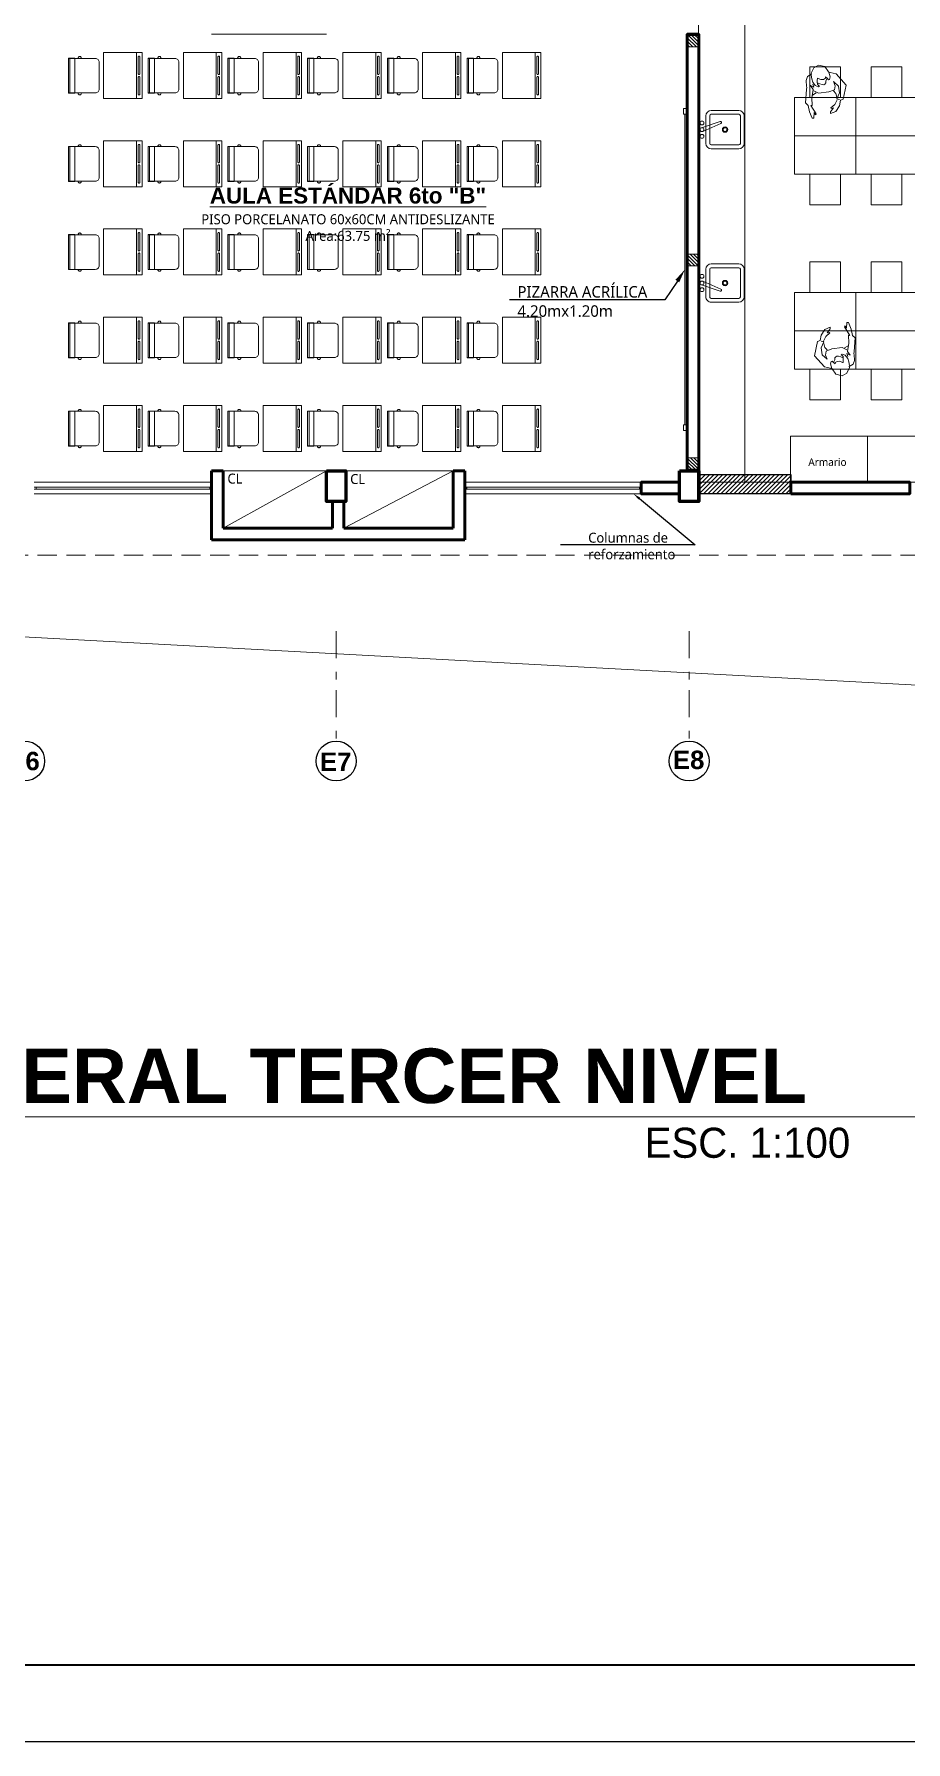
# Model space of a CAD drawing. Header units: millimetres. Extents: x 1 to 121, y 0 to 90.
# Drawn here: x 88.9 to 100.26, y -0.05 to 22.21 of the extents above; entities that cross this region are included whole.
import ezdxf
from ezdxf import colors
from ezdxf.entities.mleader import LeaderData, LeaderLine
from ezdxf.math import Vec2, Vec3

# ---------------------------------------------------------------- set-up
doc = ezdxf.new("R2010")
doc.units = ezdxf.units.MM
doc.linetypes.add('DASHED2', pattern=[0.375, 0.25, -0.125])
doc.linetypes.add('Dot & Dashed', pattern=[0.670278, 0.352778, -0.176389, 0, -0.141111])
doc.layers.add('01', color=7, linetype='Continuous', lineweight=5, true_color=0xcc6600)
doc.layers.add('Mobiliario', color=7, linetype='Continuous', lineweight=0, true_color=0x7f7f7f)
for name, color, linetype, lineweight in [('COLUMNAS 50', 32, 'Continuous', 70), ('COLUMNAS REFOR.', 40, 'Continuous', 25), ('COLUMNETASSS', 211, 'Continuous', 20), ('cotas', 7, 'Continuous', 5), ('Cotas varias El', 253, 'Continuous', 13), ('Equipamiento SR', 23, 'Continuous', 0), ('GRAFO 0 BLANCO', 7, 'Continuous', 0), ('GRAFO 4', 7, 'Continuous', 30), ('GRAFO00', 7, 'Continuous', 0), ('letras sr', 7, 'Continuous', 5), ('MOBILIARIO_Pen_No__1', 7, 'Continuous', 13), ('Muebles', 252, 'Continuous', 0), ('Muros el', 144, 'Continuous', 60), ('PERSONAS', 8, 'Continuous', 0), ('TEXTO 1', 7, 'Continuous', 15), ('TEXTOS-SUBTITULO', 7, 'Continuous', 30), ('Vanos', 140, 'Continuous', 5)]:
    doc.layers.add(name, color=color, linetype=linetype, lineweight=lineweight)
doc.layers.add('perimetroooo', color=3, linetype='Continuous')
doc.styles.add('Generales', font='trebuc.ttf', dxfattribs={"height": 0.1})
doc.styles.add('GENERATED_STYLE_1', font='arialbd.ttf')
doc.styles.add('LICHA', font='bgothm.ttf')
doc.styles.add('Santa Rosa 1 50', font='trebuc.ttf')
doc.styles.add('TURBO_BASS', font='swisseb.ttf')

# ---------------------------------------------------------------- blocks, each defined once
blk = doc.blocks.new('School Desk 2')
at = {"layer": 'Equipamiento SR', "linetype": 'Continuous'}
for p, q in [((-0.241, 0.228), (-0.259, 0.228)), ((-0.259, 0.228), (-0.259, -0.228)), ((-0.177, 0.228), (-0.241, 0.228)), ((-0.241, 0.228), (-0.241, -0.228)), ((-0.177, 0.228), (-0.177, -0.228)), ((-0.132, 0.231), (-0.133, 0.228)), ((-0.131, 0.236), (-0.132, 0.231)), ((-0.129, 0.239), (-0.131, 0.236)), ((-0.127, 0.243), (-0.129, 0.239)), ((-0.124, 0.246), (-0.127, 0.243)), ((-0.12, 0.248), (-0.124, 0.246)), ((-0.117, 0.249), (-0.12, 0.248)), ((-0.113, 0.25), (-0.117, 0.249)), ((-0.109, 0.25), (-0.113, 0.25)), ((-0.106, 0.249), (-0.109, 0.25)), ((-0.102, 0.248), (-0.106, 0.249)), ((-0.099, 0.246), (-0.102, 0.248)), ((-0.096, 0.243), (-0.099, 0.246)), ((-0.093, 0.239), (-0.096, 0.243)), ((-0.092, 0.238), (-0.093, 0.239)), ((-0.088, 0.228), (-0.092, 0.238)), ((0.2, 0.302), (0.7, 0.302)), ((0.2, -0.298), (0.2, 0.302)), ((0.629, 0.302), (0.629, -0.298)), ((0.651, 0.246), (0.652, 0.248)), ((0.651, 0.243), (0.651, 0.246)), ((0.651, 0.242), (0.651, 0.243)), ((0.651, 0.027), (0.651, 0.242)), ((0.652, 0.248), (0.653, 0.25)), ((0.653, 0.25), (0.654, 0.251)), ((0.654, 0.251), (0.655, 0.253)), ((0.655, 0.253), (0.657, 0.254)), ((0.657, 0.254), (0.659, 0.255)), ((0.659, 0.255), (0.661, 0.255)), ((0.661, 0.255), (0.663, 0.255)), ((0.663, 0.255), (0.664, 0.255)), ((0.664, 0.255), (0.666, 0.254)), ((0.666, 0.254), (0.668, 0.253)), ((0.668, 0.253), (0.669, 0.251)), ((0.669, 0.251), (0.67, 0.25)), ((0.67, 0.25), (0.671, 0.248)), ((0.671, 0.248), (0.672, 0.246)), ((0.672, 0.246), (0.672, 0.243)), ((0.672, 0.243), (0.672, 0.242)), ((0.672, 0.242), (0.672, 0.027)), ((0.7, 0.302), (0.7, -0.298)), ((0.7, -0.226), (0.7, 0.23)), ((0.651, 0.026), (0.651, 0.027)), ((0.651, 0.024), (0.651, 0.026)), ((0.652, 0.022), (0.651, 0.024)), ((0.653, 0.02), (0.652, 0.022)), ((0.654, 0.018), (0.653, 0.02)), ((0.655, 0.017), (0.654, 0.018)), ((0.657, 0.016), (0.655, 0.017)), ((0.659, 0.015), (0.657, 0.016)), ((0.661, 0.014), (0.659, 0.015)), ((0.663, 0.014), (0.661, 0.014)), ((0.664, 0.015), (0.663, 0.014)), ((0.666, 0.016), (0.664, 0.015)), ((0.668, 0.017), (0.666, 0.016)), ((0.669, 0.018), (0.668, 0.017)), ((0.67, 0.02), (0.669, 0.018)), ((0.671, 0.022), (0.67, 0.02)), ((0.672, 0.024), (0.671, 0.022)), ((0.672, 0.027), (0.672, 0.026)), ((0.672, 0.026), (0.672, 0.024)), ((0.651, -0.02), (0.652, -0.018)), ((0.651, -0.023), (0.651, -0.02)), ((0.651, -0.024), (0.651, -0.023)), ((0.651, -0.239), (0.651, -0.024)), ((0.652, -0.018), (0.653, -0.016)), ((0.653, -0.016), (0.654, -0.015)), ((0.654, -0.015), (0.655, -0.013)), ((0.655, -0.013), (0.657, -0.012)), ((0.657, -0.012), (0.659, -0.011)), ((0.659, -0.011), (0.661, -0.011)), ((0.661, -0.011), (0.663, -0.011)), ((0.663, -0.011), (0.664, -0.011)), ((0.664, -0.011), (0.666, -0.012)), ((0.666, -0.012), (0.668, -0.013)), ((0.668, -0.013), (0.669, -0.015)), ((0.669, -0.015), (0.67, -0.016)), ((0.67, -0.016), (0.671, -0.018)), ((0.671, -0.018), (0.672, -0.02)), ((0.672, -0.02), (0.672, -0.023)), ((0.672, -0.023), (0.672, -0.024)), ((0.672, -0.024), (0.672, -0.239)), ((-0.241, -0.228), (-0.259, -0.228)), ((-0.177, -0.228), (-0.241, -0.228)), ((-0.133, -0.228), (-0.132, -0.231)), ((-0.132, -0.231), (-0.131, -0.236)), ((-0.131, -0.236), (-0.129, -0.239)), ((-0.129, -0.239), (-0.127, -0.243)), ((-0.127, -0.243), (-0.124, -0.246)), ((-0.124, -0.246), (-0.12, -0.248)), ((-0.12, -0.248), (-0.117, -0.249)), ((-0.117, -0.249), (-0.113, -0.25)), ((-0.113, -0.25), (-0.109, -0.25)), ((-0.109, -0.25), (-0.106, -0.249)), ((-0.106, -0.249), (-0.102, -0.248)), ((-0.102, -0.248), (-0.099, -0.246)), ((-0.099, -0.246), (-0.096, -0.243)), ((-0.096, -0.243), (-0.093, -0.239)), ((-0.093, -0.239), (-0.092, -0.238)), ((-0.092, -0.238), (-0.088, -0.228)), ((0.7, -0.298), (0.2, -0.298)), ((0.629, -0.283), (0.629, -0.283)), ((0.651, -0.24), (0.651, -0.239)), ((0.651, -0.242), (0.651, -0.24)), ((0.652, -0.244), (0.651, -0.242)), ((0.653, -0.246), (0.652, -0.244)), ((0.654, -0.248), (0.653, -0.246)), ((0.655, -0.249), (0.654, -0.248)), ((0.657, -0.25), (0.655, -0.249)), ((0.659, -0.251), (0.657, -0.25)), ((0.661, -0.252), (0.659, -0.251)), ((0.663, -0.252), (0.661, -0.252)), ((0.664, -0.251), (0.663, -0.252)), ((0.666, -0.25), (0.664, -0.251)), ((0.668, -0.249), (0.666, -0.25)), ((0.669, -0.248), (0.668, -0.249)), ((0.67, -0.246), (0.669, -0.248)), ((0.671, -0.244), (0.67, -0.246)), ((0.672, -0.242), (0.671, -0.244)), ((0.672, -0.239), (0.672, -0.24)), ((0.672, -0.24), (0.672, -0.242))]:
    blk.add_line(p, q, dxfattribs=at)
blk.add_lwpolyline([(-0.259, 0.225), (0.091, 0.225, -0.414214), (0.141, 0.175), (0.141, -0.175, -0.414214), (0.091, -0.225), (-0.259, -0.225), (-0.259, 0.225)], format="xyb", dxfattribs=at)
blk = doc.blocks.new('Picture 18')
at = {"layer": 'Equipamiento SR', "linetype": 'Continuous'}
for p, q in [((0.075, 0), (0, 0)), ((0, 0), (0, -0.05)), ((4.125, 0), (0.075, 0)), ((0.075, 0), (0.075, -0.03)), ((0.075, -0.05), (0.075, 0)), ((4.125, -0.03), (4.125, 0)), ((4.2, 0), (4.125, 0)), ((4.125, 0), (4.125, -0.05)), ((4.2, -0.05), (4.2, 0)), ((0, -0.05), (0.075, -0.05)), ((0.075, -0.03), (4.125, -0.03)), ((4.125, -0.05), (4.2, -0.05))]:
    blk.add_line(p, q, dxfattribs=at)
blk = doc.blocks.new('Tarja-p10')
for p, q in [((-0.25, 0.555), (-0.25, 0.195)), ((-0.2, 0.555), (-0.2, 0.195)), ((-0.18, 0.625), (0.18, 0.625)), ((-0.18, 0.575), (0.18, 0.575)), ((0.2, 0.555), (0.2, 0.195)), ((0.25, 0.555), (0.25, 0.195)), ((0.079, 0.322), (-0.023, 0.085)), ((0.106, 0.312), (0.024, 0.067)), ((-0.18, 0.175), (0.18, 0.175)), ((-0.18, 0.125), (0.18, 0.125))]:
    blk.add_line(p, q)
for centre, radius in [((0, 0.375), 0.035), ((0, 0.375), 0.025), ((-0.088, 0.075), 0.025), ((0, 0.075), 0.025), ((0.087, 0.075), 0.025)]:
    blk.add_circle(centre, radius)
for centre, radius, start, end in [((-0.18, 0.555), 0.07, 90, 180), ((-0.18, 0.555), 0.02, 90, 180), ((0.18, 0.555), 0.07, 360, 90), ((0.18, 0.555), 0.02, 360, 90), ((0.092, 0.316), 0.0147, 341.3579, 156.779), ((-0.18, 0.195), 0.07, 180, 270), ((-0.18, 0.195), 0.02, 180, 270), ((0.18, 0.195), 0.07, 270, 360), ((0.18, 0.195), 0.02, 270, 360), ((0.18, 0.195), 0.02, 270, 360), ((0.18, 0.195), 0.02, 270, 360)]:
    blk.add_arc(centre, radius, start, end)
blk = doc.blocks.new('A$C196F1E11')
at = {"layer": '01', "lineweight": 5}
h = blk.add_hatch(dxfattribs=at)
h.set_pattern_fill('ANSI31', scale=0.01, angle=-90)
h.set_pattern_definition([(315, (-134.044812, -149.728227), (0.0224506403, 0.0224506403), [])])
h.paths.add_polyline_path([(0, 0.15), (0, 0), (0.15, 0), (0.15, 0.15)])
at = {"layer": 'COLUMNETASSS', "color": 7, "lineweight": 5}
blk.add_lwpolyline([(0, 0.15), (0, 0), (0.15, 0), (0.15, 0.15)], close=True, dxfattribs=at)
blk = doc.blocks.new('A$C68045C5F')
at = {"color": 0, "linetype": 'ByBlock'}
for p, q in [((0.366, 0.171), (0.336, 0.108)), ((0.362, 0.14), (0.39, 0.092))]:
    blk.add_line(p, q, dxfattribs=at)
for points in [[(0.249, 0.097), (0.289, 0.109), (0.266, 0.064), (0.317, 0.101), (0.425, 0.083), (0.528, 0.087), (0.526, 0.071), (0.637, 0.138), (0.65, 0.132), (0.62, 0.112), (0.692, 0.107), (0.693, 0.088), (0.608, 0.051), (0.525, 0.036), (0.493, 0), (0.317, 0.014), (0.286, 0.016), (0.278, 0.012), (0.199, 0.008), (0.15, 0.025), (0.119, 0.078), (0.106, 0.074), (0.035, 0.109), (0, 0.171), (0.018, 0.251), (0.088, 0.299), (0.097, 0.321), (0.115, 0.398), (0.26, 0.529), (0.444, 0.489), (0.459, 0.458), (0.53, 0.441), (0.604, 0.396), (0.633, 0.324), (0.609, 0.327), (0.557, 0.365), (0.565, 0.335), (0.559, 0.328), (0.513, 0.384), (0.451, 0.413)], [(0.094, 0.306), (0.155, 0.32), (0.186, 0.312), (0.191, 0.298), (0.176, 0.285), (0.153, 0.259), (0.171, 0.259), (0.186, 0.236), (0.189, 0.2), (0.173, 0.165), (0.171, 0.156), (0.2, 0.154), (0.221, 0.154), (0.25, 0.157), (0.265, 0.169), (0.272, 0.181), (0.282, 0.171), (0.268, 0.128), (0.224, 0.095), (0.179, 0.081), (0.133, 0.074)], [(0.179, 0.277), (0.209, 0.266), (0.231, 0.263), (0.247, 0.253), (0.256, 0.239), (0.255, 0.215), (0.246, 0.186), (0.232, 0.154)], [(0.366, 0.171), (0.349, 0.304), (0.322, 0.377), (0.269, 0.388), (0.216, 0.365), (0.274, 0.432), (0.362, 0.441), (0.441, 0.41), (0.45, 0.441)], [(0.336, 0.363), (0.369, 0.394), (0.419, 0.409)]]:
    blk.add_lwpolyline(points, dxfattribs=at)
blk = doc.blocks.new('A$C0D2F7E52')
at = {"rotation": 270}
blk.add_blockref('A$C68045C5F', (0, 0.693), dxfattribs=at)

msp = doc.modelspace()

# ---------------------------------------------------------------- hatches: boundary and pattern name
at = {"layer": 'Muebles'}
h = msp.add_hatch(dxfattribs=at)
h.set_pattern_fill('ANSI31', color=256, scale=0.32, angle=180)
h.set_pattern_definition([(225, (45.11708, -34.07553), (0.028284271, -0.028284271), [])])
h.paths.add_polyline_path([(97.559, 16.473), (98.759, 16.473), (98.759, 16.223), (97.559, 16.223)])

# ---------------------------------------------------------------- linework, layer by layer
at = {"color": 7}
msp.add_lwpolyline([(0.76, 89.953), (120.76, 89.953), (120.76, -0.047), (0.76, -0.047), (0.76, 89.953)], dxfattribs=at)
at = {"color": 7, "lineweight": 40}
msp.add_lwpolyline([(1.76, 88.953), (119.76, 88.953), (119.76, 0.953), (1.76, 0.953)], close=True, dxfattribs=at)
at = {"layer": 'COLUMNAS 50', "linetype": 'Continuous'}
for points in [[(92.708, 16.522), (92.958, 16.522), (92.958, 16.122), (92.708, 16.122), (92.708, 16.522)], [(97.308, 16.522), (97.558, 16.522), (97.558, 16.122), (97.308, 16.122), (97.308, 16.522)], [(97.309, 16.522), (97.559, 16.522), (97.559, 16.122), (97.309, 16.122), (97.309, 16.522)]]:
    msp.add_lwpolyline(points, dxfattribs=at)
at = {"layer": 'COLUMNAS REFOR.', "lineweight": 30}
msp.add_lwpolyline([(97.559, 16.473), (98.759, 16.473), (98.759, 16.223), (97.559, 16.223)], close=True, dxfattribs=at)
at = {"layer": 'cotas', "color": 7}
msp.add_line((79.19, 8.099), (102.555, 8.099), dxfattribs=at)
at = {"layer": 'Cotas varias El', "linetype": 'Dot & Dashed'}
for p, q in [((92.833, 14.431), (92.833, 12.998)), ((97.434, 14.431), (97.434, 12.998))]:
    msp.add_line(p, q, dxfattribs=at)
at = {"layer": 'Cotas varias El'}
msp.add_lwpolyline([(107.091, 22.466), (107.091, 21.516), (107.192, 21.516), (107.193, 17.222), (107.091, 17.222), (107.091, 16.372), (103.259, 16.371), (103.259, 16.522), (103.009, 16.522), (103.009, 16.623), (102.859, 16.623), (102.859, 16.373), (97.558, 16.373), (97.558, 22.466), (103.006, 22.466), (103.006, 22.216), (103.259, 22.216), (103.259, 22.501), (105.231, 22.497), (105.231, 22.612), (106.391, 22.616), (106.391, 22.466), (107.091, 22.466)], dxfattribs=at)
at = {"layer": 'Equipamiento SR'}
for points in [[(99.408, 21.389), (99.408, 21.789), (99.008, 21.789), (99.008, 21.389), (99.408, 21.389)], [(100.208, 21.389), (100.208, 21.789), (99.808, 21.789), (99.808, 21.389), (100.208, 21.389)], [(99.608, 20.889), (99.608, 21.389), (98.808, 21.389), (98.808, 20.889), (99.608, 20.889)], [(100.408, 20.889), (100.408, 21.389), (99.608, 21.389), (99.608, 20.889), (100.408, 20.889)], [(99.608, 20.889), (99.608, 20.389), (98.808, 20.389), (98.808, 20.889), (99.608, 20.889)], [(100.408, 20.889), (100.408, 20.389), (99.608, 20.389), (99.608, 20.889), (100.408, 20.889)], [(99.408, 20.389), (99.408, 19.989), (99.008, 19.989), (99.008, 20.389), (99.408, 20.389)], [(100.208, 20.389), (100.208, 19.989), (99.808, 19.989), (99.808, 20.389), (100.208, 20.389)], [(99.408, 18.845), (99.408, 19.245), (99.008, 19.245), (99.008, 18.845), (99.408, 18.845)], [(100.208, 18.845), (100.208, 19.245), (99.808, 19.245), (99.808, 18.845), (100.208, 18.845)], [(99.608, 18.345), (99.608, 18.845), (98.808, 18.845), (98.808, 18.345), (99.608, 18.345)], [(100.408, 18.345), (100.408, 18.845), (99.608, 18.845), (99.608, 18.345), (100.408, 18.345)], [(99.608, 18.345), (99.608, 17.845), (98.808, 17.845), (98.808, 18.345), (99.608, 18.345)], [(100.408, 18.345), (100.408, 17.845), (99.608, 17.845), (99.608, 18.345), (100.408, 18.345)], [(99.408, 17.845), (99.408, 17.445), (99.008, 17.445), (99.008, 17.845), (99.408, 17.845)], [(100.208, 17.845), (100.208, 17.445), (99.808, 17.445), (99.808, 17.845), (100.208, 17.845)], [(98.757, 16.973), (99.757, 16.973), (99.757, 16.373), (98.757, 16.373), (98.757, 16.973)], [(99.757, 16.973), (99.757, 16.373), (98.757, 16.373)]]:
    msp.add_lwpolyline(points, dxfattribs=at)
at = {"layer": 'GRAFO 0 BLANCO', "color": 7}
msp.add_line((117.396, 12.81), (64.813, 15.649), dxfattribs=at)
at = {"layer": 'GRAFO 4', "linetype": 'Continuous'}
for centre in [(88.772, 12.738), (92.833, 12.738), (97.434, 12.738)]:
    msp.add_circle(centre, 0.26, dxfattribs=at)
at = {"layer": 'GRAFO00', "color": 252, "linetype": 'DASHED2', "lineweight": 0}
msp.add_lwpolyline([(97.373, 25.714), (107.941, 25.714), (107.941, 15.422), (66.799, 15.422), (66.799, 25.714), (93.874, 25.714)], dxfattribs=at)
at = {"layer": 'Mobiliario', "lineweight": 0}
for p, q in [((98.16, 16.373), (98.16, 22.466)), ((104.082, 16.973), (99.757, 16.973))]:
    msp.add_line(p, q, dxfattribs=at)
at = {"layer": 'Mobiliario', "linetype": 'Continuous'}
for p, q in [((91.207, 22.215), (92.708, 22.211)), ((94.36, 16.522), (91.209, 16.522)), ((92.709, 16.522), (91.359, 15.772)), ((92.708, 16.522), (91.359, 15.772)), ((94.36, 16.522), (92.934, 15.772)), ((94.36, 16.522), (92.934, 15.772))]:
    msp.add_line(p, q, dxfattribs=at)
at = {"layer": 'Muros el', "ltscale": 0.05}
for p, q in [((91.209, 16.522), (91.209, 15.622)), ((91.209, 16.522), (91.209, 15.622)), ((91.209, 16.522), (91.359, 16.522)), ((91.359, 15.772), (91.359, 16.522)), ((91.359, 15.772), (91.359, 16.522)), ((94.36, 15.772), (94.36, 16.522)), ((94.36, 15.772), (94.36, 16.522)), ((94.36, 16.522), (94.51, 16.522)), ((94.51, 16.522), (94.51, 15.622)), ((94.51, 16.522), (94.51, 15.622)), ((92.784, 16.122), (92.784, 15.772)), ((92.784, 16.122), (92.784, 15.772)), ((92.934, 16.122), (92.934, 15.772)), ((92.934, 16.122), (92.934, 15.772)), ((92.934, 16.122), (92.934, 15.772)), ((91.209, 15.622), (94.51, 15.622)), ((91.209, 15.622), (94.51, 15.622)), ((92.784, 15.772), (91.359, 15.772)), ((92.784, 15.772), (91.359, 15.772)), ((94.36, 15.772), (92.934, 15.772)), ((94.36, 15.772), (92.934, 15.772))]:
    msp.add_line(p, q, dxfattribs=at)
for points in [[(97.56, 19.196), (97.56, 19.195), (97.56, 16.523), (97.41, 16.523), (97.41, 19.345), (97.409, 22.212), (97.559, 22.212), (97.56, 19.345), (97.56, 19.346)], [(98.759, 16.222), (100.31, 16.222), (100.31, 16.372), (98.759, 16.372)]]:
    msp.add_lwpolyline(points, close=True, dxfattribs=at)
msp.add_lwpolyline([(97.309, 16.372), (96.81, 16.372), (96.81, 16.222), (97.309, 16.222)], dxfattribs=at)
at = {"layer": 'Vanos', "linetype": 'Continuous'}
for p, q in [((91.209, 16.372), (88.896, 16.372)), ((88.896, 16.309), (91.209, 16.309)), ((88.896, 16.284), (91.209, 16.284)), ((88.921, 16.309), (88.921, 16.284)), ((91.209, 16.309), (91.184, 16.309)), ((91.184, 16.309), (91.184, 16.284)), ((91.184, 16.284), (91.209, 16.284)), ((91.209, 16.309), (91.209, 16.284)), ((94.51, 16.373), (97.108, 16.372)), ((94.51, 16.309), (96.81, 16.309)), ((94.51, 16.309), (94.535, 16.309)), ((94.51, 16.284), (96.81, 16.284)), ((94.535, 16.309), (94.535, 16.284)), ((96.81, 16.309), (96.785, 16.309)), ((96.785, 16.309), (96.785, 16.284)), ((96.785, 16.284), (96.81, 16.284)), ((88.896, 16.222), (91.209, 16.222)), ((94.51, 16.223), (96.81, 16.222))]:
    msp.add_line(p, q, dxfattribs=at)

# ---------------------------------------------------------------- block references
at = {"layer": 'Equipamiento SR', "linetype": 'ByBlock', "xscale": -1, "rotation": 270}
msp.add_blockref('Tarja-p10', (97.527, 20.969), dxfattribs=at)
at = {"layer": 'Equipamiento SR', "linetype": 'ByBlock', "rotation": 270}
msp.add_blockref('Tarja-p10', (97.527, 18.969), dxfattribs=at)
at = {"layer": 'Mobiliario', "linetype": 'Continuous'}
msp.add_blockref('School Desk 2', (91.681, 17.072), dxfattribs=at)
at = {"layer": 'MOBILIARIO_Pen_No__1', "linetype": 'Continuous'}
for p in [(89.602, 21.672), (90.641, 21.672), (91.681, 21.672), (92.72, 21.672), (93.76, 21.672), (94.799, 21.672), (89.602, 20.522), (90.641, 20.522), (91.681, 20.522), (92.72, 20.522), (93.76, 20.522), (94.799, 20.522), (89.602, 19.372), (90.641, 19.372), (91.681, 19.372), (92.72, 19.372), (93.76, 19.372), (94.799, 19.372), (89.602, 18.222), (90.641, 18.222), (91.681, 18.222), (92.72, 18.222), (93.76, 18.222), (94.799, 18.222), (89.602, 17.072), (90.641, 17.072), (92.72, 17.072), (93.76, 17.072), (94.799, 17.072)]:
    msp.add_blockref('School Desk 2', p, dxfattribs=at)
at = {"layer": 'MOBILIARIO_Pen_No__1', "linetype": 'Continuous', "rotation": 270}
msp.add_blockref('Picture 18', (97.409, 21.245), dxfattribs=at)
at = {"layer": 'perimetroooo', "color": 2}
for p in [(97.409, 22.046), (97.41, 19.195), (97.41, 16.541)]:
    msp.add_blockref('A$C196F1E11', p, dxfattribs=at)
at = {"layer": 'PERSONAS'}
msp.add_blockref('A$C0D2F7E52', (98.951, 21.117), dxfattribs=at)
at = {"layer": 'PERSONAS', "rotation": 180}
msp.add_blockref('A$C0D2F7E52', (99.598, 18.454), dxfattribs=at)

# ---------------------------------------------------------------- texts
at = {"char_height": 0.24, "attachment_point": 3, "rotation": 360, "style": 'GENERATED_STYLE_1'}
for s, insert in [('E6', (88.969, 12.858)), ('E7', (93.032, 12.849)), ('E8', (97.633, 12.873))]:
    msp.add_mtext(s, dxfattribs=dict(at, insert=insert))
at = {"layer": 'letras sr'}
for s, width, insert, char_height, attachment_point, style in [('\\pxqc;{\\fSwis721 Ex BT|b1|i0|c0|p34;\\H1.31579x;\\LAULA ESTÁNDAR 6to "B"\\P\\fTrebuchet MS|b0|i0|c0|p34;\\H0.62201x;\\lPISO PORCELANATO 60x60CM ANTIDESLIZANTE\\H1.00001x;\\PArea:63.75 m²}', 4.49764, (90.738, 20.214), 0.15884, 1, 'Santa Rosa 1 50'), ('Armario', 1.60938, (99.486, 16.685), 0.1, 3, 'Generales'), ('Armario', 1.60938, (99.486, 16.685), 0.1, 3, 'Generales')]:
    msp.add_mtext_dynamic_manual_height_columns(s, width=width, gutter_width=1, heights=[0], dxfattribs=dict(at, insert=insert, char_height=char_height, attachment_point=attachment_point, style=style))
at = {"layer": 'Mobiliario', "linetype": 'Continuous', "char_height": 0.13, "attachment_point": 1, "style": 'Santa Rosa 1 50'}
for insert in [(91.415, 16.485), (93.015, 16.479)]:
    msp.add_mtext_dynamic_manual_height_columns('CL', width=0.51163, gutter_width=1, heights=[0], dxfattribs=dict(at, insert=insert))
at = {"layer": 'TEXTO 1', "color": 7, "ltscale": 0.05, "style": 'LICHA'}
msp.add_text('ESC. 1:100', height=0.392, dxfattribs=at).set_placement((96.853, 7.566))
at = {"layer": 'TEXTOS-SUBTITULO', "style": 'TURBO_BASS'}
msp.add_text('PLANIMETRÍA GENERAL TERCER NIVEL', height=0.70977, dxfattribs=at).set_placement((79.529, 8.28))

# ---------------------------------------------------------------- leaders
at = {"color": 7, "lineweight": 13}
ml = msp.add_multileader_mtext('Standard', dxfattribs=at)
ml.set_content('PIZARRA ACRÍLICA\\P4.20mx1.20m', color=7, style='Santa Rosa 1 50')
ml.set_leader_properties()
ml.build(insert=Vec2(0, 0))
ml.multileader.update_dxf_attribs({"text_right_attachment_type": 6, "dogleg_length": 0.183, "arrow_head_size": 0.18})
ctx = ml.context
ctx.base_point, ctx.char_height, ctx.arrow_head_size, ctx.landing_gap_size, ctx.plane_origin = Vec3(95.106, 18.853), 0.15, 0.18, 0.09, Vec3(97.379, 19.145)
ctx.right_attachment = 6
notes = []
notes.append((ctx, [(0, (1, 1, 0), (97.119, 18.749), (-1, 0), 0.183, [(0, [(97.379, 19.145)], 0, [])])]))
ctx.mtext.insert, ctx.mtext.flow_direction = Vec3(95.196, 18.929), 5
at = {"layer": 'letras sr'}
ml = msp.add_multileader_mtext('Standard', dxfattribs=at)
ml.set_content('Columnas de reforzamiento', color=256, style='Generales')
ml.set_leader_properties()
ml.build(insert=Vec2(0, 0))
ml.multileader.update_dxf_attribs({"text_right_attachment_type": 6, "dogleg_length": 0.36, "arrow_head_size": 0.1})
ctx = ml.context
ctx.base_point, ctx.char_height, ctx.arrow_head_size, ctx.landing_gap_size, ctx.plane_origin = Vec3(96.028, 15.648), 0.13, 0.1, 0.09, Vec3(95.301, 17.449)
ctx.right_attachment = 6
notes.append((ctx, [(1, (1, 1, 0), (97.513, 15.558), (-1, 0), 0.183, [(0, [(96.709, 16.222)], 0, [])])]))
ctx.mtext.insert, ctx.mtext.width, ctx.mtext.flow_direction = Vec3(96.118, 15.714), 1.46918, 5
for ctx, leaders in notes:
    for number, flags, end, landing, length, lines in leaders:
        leader = LeaderData()
        leader.index, (leader.has_last_leader_line, leader.has_dogleg_vector, leader.attachment_direction) = number, flags
        leader.last_leader_point, leader.dogleg_vector, leader.dogleg_length = Vec3(end), Vec3(landing), length
        for number, points, colour, breaks in lines:
            line = LeaderLine()
            line.index, line.vertices, line.color, line.breaks = number, Vec3.list(points), colors.encode_raw_color(colour), breaks
            leader.lines.append(line)
        ctx.leaders.append(leader)

doc.saveas('drawing.dxf')
